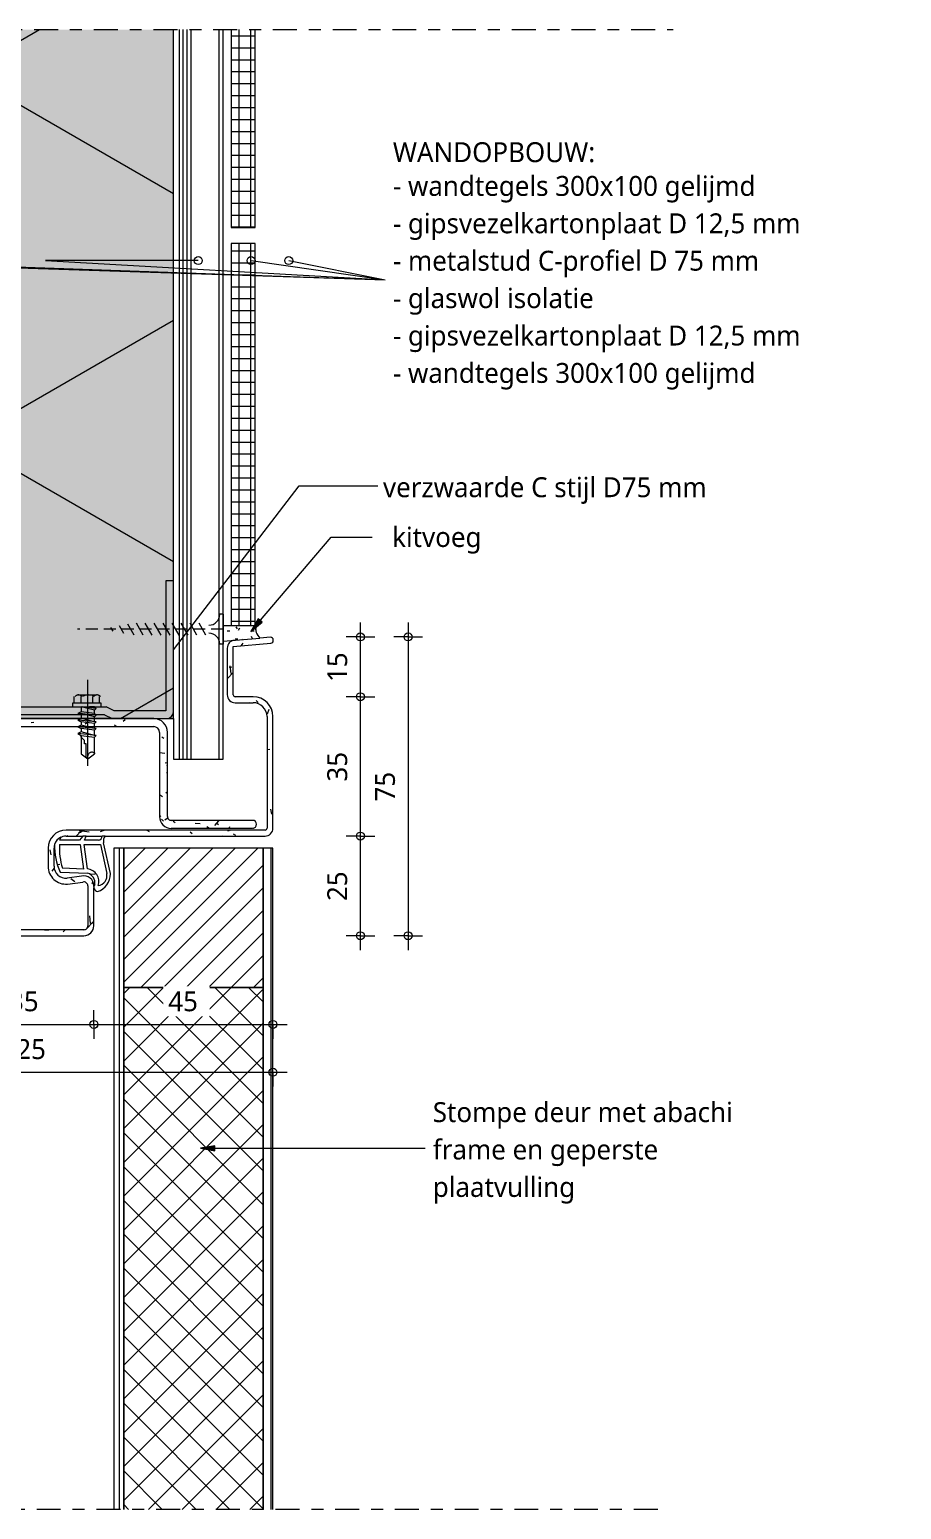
# Model space of a CAD drawing. Header units: millimetres. Extents: x 32900 to 38291, y -18988 to 4133.
# Drawn here: x 37456.4 to 37675.4, y 1025 to 1396.6 of the extents above; entities that cross this region are included whole.
import ezdxf

# ---------------------------------------------------------------- set-up
doc = ezdxf.new("R2010")
doc.units = ezdxf.units.MM
doc.linetypes.add('MV_center', pattern=[15, 6, -3, 3, -3])
doc.linetypes.add('MV_hidden_2', pattern=[4.5, 3, -1.5])
for name, color, linetype, lineweight in [('A-ANNO-DIMS', 211, 'Continuous', 13), ('A-ANNO-DIMS-2', 211, 'Continuous', 13), ('A-ANNO-IDEN', 131, 'Continuous', 18), ('A-ANNO-NOTE', 131, 'Continuous', 18), ('A-DETL', 90, 'Continuous', 13), ('A-DETL-GENF', 92, 'Continuous', 18), ('A-DETL-THIN', 151, 'Continuous', 18), ('G-ANNO-TEXT', 231, 'Continuous', 13), ('STANDARD', 50, 'Continuous', 25)]:
    doc.layers.add(name, color=color, linetype=linetype, lineweight=lineweight)
doc.styles.add('Segoe UI', font='segoeui.ttf', dxfattribs={"height": 5})
doc.styles.add('Segoe UI_B', font='segoeui.ttf', dxfattribs={"height": 5})
doc.dimstyles.new('2_5_mm_3', dxfattribs={"dimscale": 304.8, "dimtxt": 5.23682, "dimasz": 0.006562, "dimexe": 0.011811, "dimexo": 0.0625, "dimgap": 0.005906, "dimtad": 1, "dimdec": 0, "dimzin": 0, "dimdsep": 46, "dimtxsty": 'Segoe UI', "dimblk1": 'DOTBLANK', "dimblk2": 'DOTBLANK', "dimsah": 1, "dimcen": 0.09, "dimdle": 0.011811, "dimazin": 0, "dimtfac": 1, "dimtdec": 4, "dimtix": 1, "dimtmove": 0, "dimatfit": 3, "dimfxl": 0.011811, "dimfxlon": 1, "dimtvp": 1, "dimtfill": 1, "dimtolj": 1, "dimtzin": 0, "dimarcsym": 2})
pattern_1 = [(140, (1233.546, -37506.028), (1.2751645, 14.5753163), [1.524, -16.764]), (85, (1233.546, -37506.028), (-15.284905, -2.819562), [1.219, -13.411]), (190.451, (1233.652, -37504.813), (-14.0098403, 11.7557137), [1.295, -14.247]), (136.184, (1229.482, -37506.028), (3.363918, 21.686151), [2.286, -25.146]), (186.636, (1229.762, -37504.22), (-19.79433, 18.99178), [1.943, -21.371]), (81.184, (1229.482, -37506.028), (-19.794098, 18.992058), [1.829, -20.117]), (111, (1230.498, -37503.996), (8.1815376, 12.129647), [1.524, -16.764]), (56, (1230.498, -37503.996), (-14.7354297, 4.944224), [1.219, -13.411]), (161.451, (1231.18, -37502.985), (-6.5539993, 17.073884), [1.295, -14.247]), (127.5, (1233.546, -37506.028), (-6.7643278, 0.2472267), [0.67056, -12.578, 0.67056, -12.944, -13.462]), (127.5, (1233.546, -37506.028), (-6.7643278, 0.2472267), [-26.863, 0.67056, -12.791]), (97.5, (1233.546, -37506.028), (-8.0143116, 5.3456552), [0.67056, -7.092, 0.67056, -12.273, -5.131]), (97.5, (1233.546, -37506.028), (-8.0143116, 5.3456552), [-20.706, 0.67056, -4.46]), (57.5, (1233.546, -37510.559), (0.4581936, 10.8476471), [0.67056, -4.409, 0.67056, -15.179, -21.031]), (57.5, (1233.546, -37510.559), (0.4581936, 10.8476471), [-20.93, 0.67056, -20.361]), (47.5, (1233.546, -37512.591), (-2.0341877, 11.8507335), [0.67056, -5.933, 0.67056, -9.855, -14.935]), (47.5, (1233.546, -37512.591), (-2.0341877, 11.8507335), [-17.13, 0.67056, -14.265])]
pattern_2 = [(90, (0, 0), (-3.81, 2e-16), []), (90, (1.905, 0), (-3.81, 2e-16), [1.905, -0.9525])]

# ---------------------------------------------------------------- blocks, each defined once
blk = doc.blocks.new('42 isolatie - Type 1-3788546-Details ziekenhuis Utiliteitsgebouw')
at = {"layer": 'A-DETL-GENF'}
blk.add_hatch(color=256, dxfattribs=at).paths.add_polyline_path([(0.28, 5.39), (0.28, 0.8), (173.3, 0.8), (173.3, 75.8), (0.28, 75.8), (0.28, 5.77)])
at = {"layer": 'A-DETL-GENF', "lineweight": 13}
h = blk.add_hatch(dxfattribs=at)
h.set_pattern_fill('FP_4', color=256, style=0, pattern_type=2)
h.set_pattern_definition([(60, (0, 0), (-69.282, 40), []), (120, (0, 0), (-69.282, -40), [])])
h.paths.add_polyline_path([(0.28, 5.39), (0.28, 0.8), (173.3, 0.8), (173.3, 75.8), (0.28, 75.8), (0.28, 5.77)])
at = {"layer": 'A-DETL-GENF'}
for p, q in [((173.3, 75.8), (0.28, 75.8)), ((0.28, 75.8), (0.28, 70.83)), ((173.3, 75.8), (0.28, 75.8)), ((0.28, 75.8), (0.28, 70.83)), ((0.28, 70.83), (0.28, 5.77)), ((0.28, 5.77), (0.28, 0.8)), ((0.28, 5.77), (0.28, 0.8)), ((0.28, 0.8), (173.3, 0.8)), ((0.28, 0.8), (173.3, 0.8))]:
    blk.add_line(p, q, dxfattribs=at)
blk = doc.blocks.new('00 stalendeurprofiel - schroefje_dwg-4337371-Details ziekenhuis Utiliteitsgebouw')
at = {"layer": 'STANDARD', "color": 130, "lineweight": 5}
for p, q in [((6.15, 69.32), (4.46, 69.32)), ((6.15, 67.63), (4.46, 67.63)), ((7.42, 68.48), (7, 65.09)), ((7.85, 68.05), (7, 64.67)), ((8.69, 68.05), (8.27, 64.67)), ((9.12, 68.48), (8.69, 63.82)), ((9.54, 68.05), (8.69, 64.67)), ((10.81, 68.05), (9.96, 64.67)), ((10.81, 68.48), (10.39, 63.82)), ((11.23, 68.05), (10.81, 64.67)), ((12.5, 68.05), (11.66, 64.67)), ((12.5, 68.48), (12.08, 63.82)), ((12.93, 68.05), (12.5, 64.67)), ((14.2, 68.05), (13.35, 64.67)), ((14.2, 68.48), (13.77, 63.82)), ((21.82, 66.36), (0.23, 66.36)), ((6.15, 64.67), (4.46, 64.67)), ((6.15, 62.97), (4.46, 62.97))]:
    blk.add_line(p, q, dxfattribs=at)
at = {"layer": 'STANDARD', "color": 130, "lineweight": 5, "flags": 128}
for points in [[(4.04, 63.82), (4.04, 66.36), (4.04, 68.48)], [(4.48, 69.52), (4.39, 69.44), (4.3, 69.35), (4.23, 69.25), (4.17, 69.15), (4.12, 69.04), (4.09, 68.92), (4.06, 68.8), (4.06, 68.67), (4.06, 68.55), (4.09, 68.43), (4.12, 68.31), (4.17, 68.2), (4.23, 68.1), (4.3, 68), (4.39, 67.91), (4.48, 67.83)], [(4.43, 68.05), (4.27, 67.69), (4.15, 67.32), (4.08, 66.94), (4.06, 66.56), (4.08, 66.17), (4.15, 65.79), (4.27, 65.42), (4.43, 65.06)], [(7, 64.24), (7, 64.67), (8.27, 64.67), (8.69, 63.82), (8.69, 64.67), (9.96, 64.67), (10.39, 63.82), (10.81, 64.67), (11.66, 64.67), (12.08, 63.82), (12.5, 64.67), (13.35, 64.67), (13.77, 63.82), (14.2, 64.67), (18.85, 64.67), (20.12, 66.36), (18.85, 68.05), (14.62, 68.05), (14.2, 68.48), (14.2, 68.05), (12.93, 68.05), (12.5, 68.48), (12.5, 68.05), (11.23, 68.05), (10.81, 68.48), (10.81, 68.05), (9.54, 68.05), (9.12, 68.48), (8.69, 68.05), (7.85, 68.05), (7.42, 68.48), (7, 68.05), (7, 66.78)], [(20.12, 66.36), (19.7, 65.94), (19.28, 65.94), (18.85, 65.94), (18.43, 65.94), (18.01, 65.94), (17.58, 65.94), (17.16, 65.94), (16.74, 65.94), (16.31, 65.94), (16.31, 65.51), (15.89, 65.51), (15.47, 65.51), (15.04, 65.09), (14.62, 64.67), (14.2, 64.67), (14.62, 68.05)], [(18.82, 68.21), (18.71, 68.1), (18.62, 67.98), (18.55, 67.85), (18.5, 67.72), (18.46, 67.57), (18.45, 67.42), (18.46, 67.27), (18.49, 67.12), (18.54, 66.98), (18.61, 66.85), (18.69, 66.73), (18.8, 66.62), (18.91, 66.53), (19.04, 66.45), (19.18, 66.4), (19.33, 66.36)], [(4.48, 64.86), (4.39, 64.78), (4.3, 64.69), (4.23, 64.6), (4.17, 64.49), (4.12, 64.38), (4.09, 64.26), (4.06, 64.14), (4.06, 64.02), (4.06, 63.89), (4.09, 63.77), (4.12, 63.66), (4.17, 63.54), (4.23, 63.44), (4.3, 63.34), (4.39, 63.25), (4.48, 63.17)]]:
    blk.add_lwpolyline(points, dxfattribs=at)
blk.add_lwpolyline([(6.15, 62.55), (7, 62.55), (7, 69.75), (6.15, 69.75)], close=True, dxfattribs=at)
blk = doc.blocks.new('00 stalendeurprofiel - 00_DI_stalendeurprofiel-V33-Details ziekenhuis Utiliteitsgebouw')
at = {"layer": 'A-DETL-GENF', "lineweight": 13}
h = blk.add_hatch(dxfattribs=at)
h.set_pattern_fill('FP_34', color=256, style=0, pattern_type=2)
h.set_pattern_definition(pattern_1)
h.paths.add_polyline_path([(64.5, -66.51), (64.5, -36), (64.42, -35.35), (64.17, -34.75), (63.77, -34.23), (63.25, -33.83), (62.65, -33.59), (62, -33.5), (51.9, -33.51), (51.36, -33.58), (50.76, -33.83), (50.25, -34.22), (49.85, -34.72), (49.6, -35.31), (49.5, -35.95), (49.57, -36.59), (50.05, -40.24), (50.02, -40.95), (49.84, -41.63), (49.49, -42.25), (49.01, -42.77), (48.43, -43.17), (47.76, -43.42), (47.06, -43.5), (42.5, -43.5), (41.72, -43.4), (40.93, -43.04), (40.54, -42.77), (40.12, -42.33), (39.83, -41.82), (39.6, -41.28), (39.5, -40.5), (39.5, 9.5), (39.43, 10.02), (39.23, 10.5), (38.91, 10.91), (38.5, 11.23), (38.02, 11.43), (37.5, 11.5), (9.5, 11.5), (8.21, 11.33), (7, 10.83), (5.96, 10.04), (5.17, 9), (4.67, 7.79), (4.5, 6.5), (4.48, 1.87), (4.4, 1.71), (4.35, 1.65), (4.25, 1.57), (4.13, 1.52), (4, 1.5), (-8.15, 1.5), (-8.95, 10.99), (-9.01, 11.16), (-9.1, 11.32), (-9.24, 11.45), (-9.4, 11.54), (-9.57, 11.58), (-9.76, 11.59), (-9.94, 11.55), (-10.1, 11.47), (-10.24, 11.35), (-10.34, 11.2), (-10.41, 11.03), (-10.43, 10.85), (-9.68, 1.8), (-9.57, 1.32), (-9.35, 0.89), (-9.03, 0.52), (-8.63, 0.24), (-8.18, 0.06), (-7.69, 0), (4, 0), (4.52, 0.07), (5, 0.27), (5.41, 0.59), (5.73, 1), (5.93, 1.48), (6, 2), (6, 6.5), (6.12, 7.41), (6.47, 8.25), (7.03, 8.97), (7.75, 9.53), (8.59, 9.88), (9.5, 10), (37.63, 9.98), (37.75, 9.93), (37.85, 9.85), (37.93, 9.75), (37.98, 9.63), (38, 9.5), (38, -40.5), (38.15, -41.66), (38.6, -42.75), (39.32, -43.68), (40.25, -44.4), (41.34, -44.85), (42.5, -45), (47.06, -45), (48.11, -44.87), (49.11, -44.51), (49.99, -43.92), (50.7, -43.14), (51.22, -42.21), (51.5, -41.19), (51.54, -40.13), (51, -36.06), (51.02, -35.83), (51.08, -35.6), (51.2, -35.4), (51.36, -35.23), (51.55, -35.11), (51.77, -35.03), (52.17, -35), (62, -35), (62.26, -35.03), (62.5, -35.13), (62.71, -35.29), (62.86, -35.5), (62.96, -35.74), (63, -36), (62.98, -66.64), (62.93, -66.76), (62.85, -66.86), (62.75, -66.94), (62.63, -66.99), (62.5, -67), (39.99, -67), (39.55, -67.05), (39.13, -67.2), (38.76, -67.43), (38.44, -67.73), (38.2, -68.1), (38.04, -68.51), (38.02, -111.62), (37.97, -111.75), (37.89, -111.86), (37.78, -111.94), (37.66, -111.99), (37.52, -112.01), (9.5, -112.01), (8.6, -111.89), (7.75, -111.54), (7.02, -110.98), (6.47, -110.26), (6.12, -109.41), (6, -108.51), (6, -104), (5.93, -103.48), (5.73, -103), (5.41, -102.59), (5, -102.27), (4.52, -102.07), (4, -102), (-7.69, -102), (-8.18, -102.06), (-8.63, -102.24), (-9.03, -102.52), (-9.35, -102.89), (-9.57, -103.32), (-9.68, -103.8), (-10.43, -112.85), (-10.41, -113.03), (-10.34, -113.2), (-10.24, -113.35), (-10.1, -113.47), (-9.94, -113.55), (-9.76, -113.59), (-9.57, -113.58), (-9.4, -113.54), (-9.24, -113.45), (-9.1, -113.32), (-9.01, -113.16), (-8.95, -112.99), (-8.15, -103.5), (4.13, -103.52), (4.25, -103.57), (4.4, -103.71), (4.43, -103.75), (4.48, -103.87), (4.5, -104), (4.5, -108.5), (4.67, -109.79), (5.17, -111), (5.96, -112.04), (7, -112.83), (8.21, -113.33), (9.5, -113.5), (37.5, -113.5), (38.02, -113.43), (38.5, -113.23), (38.91, -112.91), (39.23, -112.5), (39.43, -112.02), (39.5, -111.5), (39.5, -68.51), (62.5, -68.51), (63.02, -68.44), (63.5, -68.24), (63.91, -67.93), (64.23, -67.51), (64.43, -67.03)])
h = blk.add_hatch(dxfattribs=at)
h.set_pattern_fill('FP_34', color=256, style=0, pattern_type=2)
h.set_pattern_definition(pattern_1)
h.paths.add_polyline_path([(37.54, -1.2), (37.54, 6.36), (37.51, 6.62), (37.41, 6.86), (37.25, 7.07), (37.04, 7.23), (36.8, 7.33), (36.54, 7.36), (36.29, 7.33), (36.04, 7.23), (35.84, 7.07), (35.68, 6.86), (35.58, 6.62), (35.54, 6.36), (35.54, -14.05), (35.51, -14.3), (35.42, -14.53), (35.27, -14.72), (35.07, -14.87), (34.84, -14.97), (34.6, -15), (13.47, -15), (12.57, -15.12), (11.74, -15.47), (11.02, -16.02), (10.47, -16.74), (10.12, -17.57), (10, -18.47), (10, -83.53), (10.12, -84.43), (10.47, -85.26), (11.02, -85.98), (11.74, -86.53), (12.57, -86.88), (13.47, -87), (34.6, -87), (34.84, -87.03), (35.07, -87.13), (35.27, -87.28), (35.42, -87.47), (35.51, -87.7), (35.54, -87.95), (35.54, -108.36), (35.58, -108.62), (35.68, -108.86), (35.84, -109.07), (36.04, -109.23), (36.29, -109.33), (36.54, -109.36), (36.8, -109.33), (37.04, -109.23), (37.25, -109.07), (37.41, -108.86), (37.51, -108.62), (37.54, -108.36), (37.54, -87.95), (37.44, -87.18), (37.15, -86.47), (36.68, -85.86), (36.07, -85.39), (35.36, -85.1), (34.6, -85), (13.47, -85), (13.09, -84.95), (12.74, -84.8), (12.43, -84.57), (12.2, -84.26), (12.05, -83.91), (12, -83.53), (12, -18.47), (12.05, -18.09), (12.2, -17.74), (12.43, -17.43), (12.74, -17.2), (13.09, -17.05), (13.47, -17), (34.6, -17), (35.36, -16.9), (36.07, -16.61), (36.68, -16.14), (37.15, -15.53), (37.44, -14.82), (37.54, -14.05)])
h = blk.add_hatch(dxfattribs=at)
h.set_pattern_fill('FP_34', color=256, style=0, pattern_type=2)
h.set_pattern_definition(pattern_1)
h.paths.add_polyline_path([(53.41, -32.57), (52.92, -31.5), (52.17, -30.58), (51.21, -29.89), (50.11, -29.47), (48.93, -29.35), (41.19, -31.08), (40.74, -31.11), (40.3, -31.05), (39.88, -30.9), (39.5, -30.66), (39.5, -31.45), (39.75, -31.47), (40, -31.55), (40.21, -31.68), (40.38, -31.87), (40.5, -32.1), (40.56, -32.34), (40.56, -35.89), (39.5, -35.46), (39.5, -36.28), (40.56, -37.08), (40.56, -42.05), (39.81, -41.82), (40.12, -42.33), (40.54, -42.77), (41.03, -43.12), (41.59, -43.36), (43.38, -43.32), (45.14, -43.08), (46.85, -42.64), (48.52, -41.99), (48.84, -35.04), (49.08, -34.48), (49.44, -34), (49.91, -33.61), (50.46, -33.35), (51.05, -33.23), (51.66, -33.25), (51.9, -33.39), (52.17, -33.47), (52.45, -33.47), (52.73, -33.41), (52.97, -33.27), (53.18, -33.08), (53.33, -32.84)])
h.paths.add_polyline_path([(51.9, -32.38), (51.1, -32.24), (50.29, -32.3), (49.53, -32.55), (48.85, -32.99), (48.3, -33.59), (47.92, -34.3), (47.73, -35.09), (41.61, -35.93), (41.61, -31.87), (48.92, -30.28), (49.51, -30.22), (50.08, -30.31), (50.63, -30.52), (51.1, -30.86), (51.49, -31.3), (51.76, -31.82)])
h.paths.add_polyline_path([(47.76, -36.09), (47.56, -41.37), (44.62, -42.03), (41.61, -42.1), (41.61, -36.94)])
at = {"layer": 'A-DETL-GENF'}
for p, q in [((37.5, 11.5), (9.5, 11.5)), ((-10.43, 10.85), (-10.21, 8.17)), ((-8.15, 1.5), (-8.95, 10.99)), ((9.5, 10), (37.5, 10)), ((38, 9.5), (38, -40.5)), ((39.5, -30.66), (39.5, 9.5)), ((4.5, 6.5), (4.5, 2)), ((6, 2), (6, 6.5)), ((35.54, 6.36), (35.54, -14.05)), ((37.54, -14.05), (37.54, 6.36)), ((4, 1.5), (-8.15, 1.5)), ((-7.69, 0), (4, 0)), ((10, -18.47), (10, -83.53)), ((12, -83.53), (12, -18.47)), ((34.6, -15), (13.47, -15)), ((13.47, -17), (34.6, -17)), ((48.93, -29.35), (41.19, -31.08)), ((39.5, -30.66), (39.5, -31.45)), ((39.5, -35.46), (39.5, -31.45)), ((40.56, -32.34), (40.56, -35.89)), ((41.61, -31.87), (48.92, -30.28)), ((41.61, -35.93), (41.61, -31.87)), ((40.56, -35.89), (39.5, -35.46)), ((39.5, -35.46), (39.5, -36.28)), ((39.5, -40.5), (39.5, -36.28)), ((39.5, -36.28), (40.56, -37.08)), ((40.56, -37.08), (40.56, -42.05)), ((47.73, -35.09), (41.61, -35.93)), ((41.61, -36.94), (47.76, -36.09)), ((41.61, -42.1), (41.61, -36.94)), ((47.76, -36.09), (47.56, -41.37)), ((48.52, -41.99), (48.84, -35.04)), ((49.57, -36.59), (50.05, -40.24)), ((51.54, -40.13), (51.04, -36.29)), ((52.17, -33.5), (52, -33.5)), ((52, -35), (62, -35)), ((62, -33.5), (52.45, -33.5)), ((63, -36), (63, -66.51)), ((64.5, -66.51), (64.5, -36)), ((40.56, -42.05), (39.81, -41.82)), ((47.06, -43.5), (42.5, -43.5)), ((42.5, -45), (47.06, -45)), ((38.04, -68.51), (38.04, -111.49)), ((39.5, -111.5), (39.5, -68.51)), ((39.5, -68.51), (62.5, -68.51)), ((62.5, -67), (39.99, -67)), ((34.6, -85), (13.47, -85)), ((13.47, -87), (34.6, -87)), ((35.54, -87.95), (35.54, -108.36)), ((37.54, -108.36), (37.54, -87.95)), ((-8.95, -112.99), (-8.15, -103.5)), ((-8.15, -103.5), (4, -103.5)), ((4, -102), (-7.69, -102)), ((4.5, -104), (4.5, -108.5)), ((6, -108.51), (6, -104)), ((-10.21, -110.17), (-10.43, -112.85)), ((37.52, -112.01), (9.5, -112.01)), ((9.5, -113.5), (37.5, -113.5))]:
    blk.add_line(p, q, dxfattribs=at)
for centre, radius, start, end in [((-9.68, 10.84), 0.75, 11.2589, 179.7204), ((9.5, 6.5), 5, 90, 180), ((37.5, 9.5), 2, 0, 90), ((9.5, 6.5), 3.5, 90, 180), ((37.5, 9.5), 0.5, 360, 90), ((36.54, 6.36), 1, 0, 180), ((-7.69, 2), 2, 185.7314, 270), ((4, 2), 0.5, 270, 360), ((4, 2), 2, 270, 0), ((34.6, -14.05), 2.95, 270, 0), ((34.6, -14.05), 0.947, 270, 0), ((13.47, -18.47), 3.47, 90, 180), ((13.47, -18.47), 1.47, 90, 180), ((49.05, -33.91), 4.57, 17.0704, 91.4697), ((40.82, -28.93), 2.18, 232.5997, 279.7654), ((39.57, -32.44), 0.992, 5.8031, 94.1969), ((50.92, -35.45), 3.21, 72.4019, 173.5664), ((51.27, -35.75), 2.53, 81.2859, 163.7536), ((49.45, -32.69), 2.47, 7.0881, 102.2601), ((52.34, -32.39), 1.09, 231.7899, 350.1606), ((52, -36), 2.5, 90, 193.7056), ((52, -36), 1, 90, 196.6258), ((62, -36), 2.5, 0, 90), ((62, -36), 0.999, 360, 90), ((42.5, -40.5), 4.5, 180, 270), ((42.5, -40.5), 3, 180, 210), ((47.06, -40.5), 4.5, 270, 4.7685), ((47.06, -40.5), 3, 270, 5), ((42.5, -40.5), 3, 206.0813, 252.3309), ((42.5, -40.5), 3, 225, 228.8941), ((42.5, -40.5), 3, 240, 240.7252), ((42.5, -40.5), 3, 252.2199, 270), ((42.18, -28.1), 15.27, 267.7703, 294.5245), ((42.74, -26.89), 15.26, 265.7512, 288.4014), ((62.5, -66.51), 0.497, 270, 0), ((62.5, -66.51), 2, 270, 0), ((39.99, -69.02), 2.01, 90, 165.5225), ((13.47, -83.53), 3.47, 180, 270), ((13.47, -83.53), 1.47, 180, 270), ((34.6, -87.95), 2.95, 360, 90), ((34.6, -87.95), 0.947, 0, 90), ((-7.69, -104), 2, 90, 174.284), ((4, -104), 2, 360, 90), ((4, -104), 0.5, 0, 90), ((9.5, -108.5), 5, 180, 270), ((9.5, -108.51), 3.51, 180, 270), ((36.54, -108.36), 1, 180, 360), ((-9.68, -112.84), 0.75, 180.2796, 348.7411), ((37.5, -111.5), 2, 270, 360), ((37.52, -111.49), 0.521, 270, 360)]:
    blk.add_arc(centre, radius, start, end, dxfattribs=at)
blk.add_blockref('00 stalendeurprofiel - schroefje_dwg-4337371-Details ziekenhuis Utiliteitsgebouw', (0, -101.38))
at = {"extrusion": (0, 0, -1), "zscale": -1, "rotation": 180}
blk.add_blockref('00 stalendeurprofiel - schroefje_dwg-4337371-Details ziekenhuis Utiliteitsgebouw', (0, 0), dxfattribs=at)
blk = doc.blocks.new('00 msprofiel - 75-V6-Details ziekenhuis Utiliteitsgebouw')
at = {"layer": 'A-DETL-GENF'}
for p, q in [((1.72, 37.5), (34.63, 37.5)), ((34.63, 37.5), (34.63, 35.54)), ((0, 22.1), (0, 35.78)), ((34.63, 35.54), (1.96, 35.54)), ((1.96, 35.54), (1.96, 22.56)), ((1.96, 22.56), (2.95, 20.6)), ((0.98, 20.13), (0, 22.1)), ((0.98, -20.13), (0.98, 20.13)), ((2.95, 20.6), (2.95, -20.6)), ((0.98, -20.13), (0, -22.1)), ((0, -22.1), (0, -35.78)), ((1.96, -22.56), (2.95, -20.6)), ((1.96, -35.54), (1.96, -22.56)), ((34.63, -35.54), (1.96, -35.54)), ((34.63, -37.5), (34.63, -35.54)), ((1.72, -37.5), (34.63, -37.5))]:
    blk.add_line(p, q, dxfattribs=at)
for centre, start, end in [((1.72, 35.78), 90, 180), ((1.72, -35.78), 180, 270)]:
    blk.add_arc(centre, 1.72, start, end, dxfattribs=at)
blk = doc.blocks.new('NLRS_00_DI_maskeer - Type 1-4234918-Details ziekenhuis Utiliteitsgebouw')
at = {"layer": 'A-DETL-GENF', "linetype": 'MV_center'}
blk.add_line((-100, 0), (205, 0), dxfattribs=at)
blk = doc.blocks.new('NLRS_00_DI_maskeer - Type 1-4234889-Details ziekenhuis Utiliteitsgebouw')
at = {"layer": 'A-DETL-GENF', "linetype": 'MV_center'}
blk.add_line((225.5, 0), (-100, 0), dxfattribs=at)
blk = doc.blocks.new('DIMBLOCK644-Details ziekenhuis Utiliteitsgebouw')
at = {"layer": 'A-ANNO-DIMS-2'}
for p, q in [((37437.51, 1146.75), (37437.51, 1150.35)), ((37472.53, 1146.75), (37472.53, 1150.35)), ((37437.51, 1146.75), (37472.53, 1146.75)), ((37437.51, 1146.75), (37437.51, 1143.15)), ((37472.53, 1146.75), (37472.53, 1143.15))]:
    blk.add_line(p, q, dxfattribs=at)
for centre in [(37437.51, 1146.75), (37472.53, 1146.75)]:
    blk.add_circle(centre, 1, dxfattribs=at)
at = {"layer": 'A-ANNO-DIMS-2', "color": 0, "insert": (37451.21, 1155.07), "char_height": 5, "width": 9.1406, "attachment_point": 1, "line_spacing_factor": 1.142579, "style": 'Segoe UI', "bg_fill": 3, "box_fill_scale": 1.25, "bg_fill_color": 9, "bg_fill_true_color": 13158600, "bg_fill_transparency": 0}
blk.add_mtext('35', dxfattribs=at)
blk = doc.blocks.new('_DotBlank')
at = {"color": 0, "linetype": 'ByBlock', "lineweight": -2}
blk.add_line((-0.5, 0), (-1, 0), dxfattribs=at)
blk.add_circle((0, 0), 0.5, dxfattribs=at)
blk = doc.blocks.new('DIMBLOCK645-Details ziekenhuis Utiliteitsgebouw')
at = {"layer": 'A-ANNO-DIMS-2'}
for p, q in [((37472.53, 1146.75), (37472.53, 1150.35)), ((37517.53, 1146.75), (37517.53, 1150.35)), ((37472.53, 1146.75), (37521.13, 1146.75)), ((37472.53, 1146.75), (37472.53, 1143.15)), ((37517.53, 1146.75), (37517.53, 1143.15))]:
    blk.add_line(p, q, dxfattribs=at)
for centre in [(37472.53, 1146.75), (37517.53, 1146.75)]:
    blk.add_circle(centre, 1, dxfattribs=at)
at = {"layer": 'A-ANNO-DIMS-2', "color": 0, "insert": (37491.22, 1155.07), "char_height": 5, "width": 9.1406, "attachment_point": 1, "line_spacing_factor": 1.142579, "style": 'Segoe UI', "bg_fill": 3, "box_fill_scale": 1.25, "bg_fill_color": 9, "bg_fill_true_color": 13158600, "bg_fill_transparency": 0}
blk.add_mtext('45', dxfattribs=at)
blk = doc.blocks.new('DIMBLOCK646-Details ziekenhuis Utiliteitsgebouw')
at = {"layer": 'A-ANNO-DIMS-2'}
for p, q in [((37539.48, 1194.05), (37535.88, 1194.05)), ((37539.48, 1165.45), (37539.48, 1194.05)), ((37539.48, 1194.05), (37543.08, 1194.05)), ((37539.48, 1169.05), (37535.88, 1169.05)), ((37539.48, 1169.05), (37543.08, 1169.05))]:
    blk.add_line(p, q, dxfattribs=at)
for centre in [(37539.48, 1194.05), (37539.48, 1169.05)]:
    blk.add_circle(centre, 1, dxfattribs=at)
at = {"layer": 'A-ANNO-DIMS-2', "color": 0, "insert": (37531.16, 1177.74), "char_height": 5, "width": 9.1406, "attachment_point": 1, "rotation": 90, "line_spacing_factor": 1.142579, "style": 'Segoe UI', "bg_fill": 3, "box_fill_scale": 1.25, "bg_fill_color": 9, "bg_fill_true_color": 13158600, "bg_fill_transparency": 0}
blk.add_mtext('25', dxfattribs=at)
blk = doc.blocks.new('DIMBLOCK647-Details ziekenhuis Utiliteitsgebouw')
at = {"layer": 'A-ANNO-DIMS-2'}
for p, q in [((37539.48, 1229.05), (37535.88, 1229.05)), ((37539.48, 1194.05), (37539.48, 1229.05)), ((37539.48, 1229.05), (37543.08, 1229.05)), ((37539.48, 1194.05), (37535.88, 1194.05)), ((37539.48, 1194.05), (37543.08, 1194.05))]:
    blk.add_line(p, q, dxfattribs=at)
for centre in [(37539.48, 1229.05), (37539.48, 1194.05)]:
    blk.add_circle(centre, 1, dxfattribs=at)
at = {"layer": 'A-ANNO-DIMS-2', "color": 0, "insert": (37531.16, 1207.74), "char_height": 5, "width": 9.1406, "attachment_point": 1, "rotation": 90, "line_spacing_factor": 1.142579, "style": 'Segoe UI', "bg_fill": 3, "box_fill_scale": 1.25, "bg_fill_color": 9, "bg_fill_true_color": 13158600, "bg_fill_transparency": 0}
blk.add_mtext('35', dxfattribs=at)
blk = doc.blocks.new('DIMBLOCK648-Details ziekenhuis Utiliteitsgebouw')
at = {"layer": 'A-ANNO-DIMS-2'}
for p, q in [((37539.48, 1229.05), (37539.48, 1247.65)), ((37539.48, 1244.05), (37535.88, 1244.05)), ((37539.48, 1244.05), (37543.08, 1244.05)), ((37539.48, 1229.05), (37535.88, 1229.05)), ((37539.48, 1229.05), (37543.08, 1229.05))]:
    blk.add_line(p, q, dxfattribs=at)
for centre in [(37539.48, 1244.05), (37539.48, 1229.05)]:
    blk.add_circle(centre, 1, dxfattribs=at)
at = {"layer": 'A-ANNO-DIMS-2', "color": 0, "insert": (37531.16, 1232.74), "char_height": 5, "width": 9.1406, "attachment_point": 1, "rotation": 90, "line_spacing_factor": 1.142579, "style": 'Segoe UI', "bg_fill": 3, "box_fill_scale": 1.25, "bg_fill_color": 9, "bg_fill_true_color": 13158600, "bg_fill_transparency": 0}
blk.add_mtext('15', dxfattribs=at)
blk = doc.blocks.new('DIMBLOCK649-Details ziekenhuis Utiliteitsgebouw')
at = {"layer": 'A-ANNO-DIMS-2'}
for p, q in [((37392.53, 1134.75), (37392.53, 1138.35)), ((37517.53, 1134.75), (37517.53, 1138.35)), ((37388.93, 1134.75), (37521.13, 1134.75)), ((37392.53, 1134.75), (37392.53, 1131.15)), ((37517.53, 1134.75), (37517.53, 1131.15))]:
    blk.add_line(p, q, dxfattribs=at)
for centre in [(37392.53, 1134.75), (37517.53, 1134.75)]:
    blk.add_circle(centre, 1, dxfattribs=at)
at = {"layer": 'A-ANNO-DIMS-2', "color": 0, "insert": (37449.31, 1143.07), "char_height": 5, "width": 13.7109, "attachment_point": 1, "line_spacing_factor": 1.142579, "style": 'Segoe UI', "bg_fill": 3, "box_fill_scale": 1.25, "bg_fill_color": 9, "bg_fill_true_color": 13158600, "bg_fill_transparency": 0}
blk.add_mtext('125', dxfattribs=at)
blk = doc.blocks.new('DIMBLOCK650-Details ziekenhuis Utiliteitsgebouw')
at = {"layer": 'A-ANNO-DIMS-2'}
for p, q in [((37551.48, 1247.65), (37551.48, 1165.45)), ((37551.48, 1244.05), (37547.88, 1244.05)), ((37551.48, 1244.05), (37555.08, 1244.05)), ((37551.48, 1169.05), (37547.88, 1169.05)), ((37551.48, 1169.05), (37555.08, 1169.05))]:
    blk.add_line(p, q, dxfattribs=at)
for centre in [(37551.48, 1244.05), (37551.48, 1169.05)]:
    blk.add_circle(centre, 1, dxfattribs=at)
at = {"layer": 'A-ANNO-DIMS-2', "color": 0, "insert": (37543.16, 1202.74), "char_height": 5, "width": 9.1406, "attachment_point": 1, "rotation": 90, "line_spacing_factor": 1.142579, "style": 'Segoe UI', "bg_fill": 3, "box_fill_scale": 1.25, "bg_fill_color": 9, "bg_fill_true_color": 13158600, "bg_fill_transparency": 0}
blk.add_mtext('75', dxfattribs=at)

msp = doc.modelspace()

# ---------------------------------------------------------------- hatches: boundary and pattern name
at = {"layer": 'A-ANNO-NOTE'}
msp.add_hatch(color=256, dxfattribs=at).paths.add_polyline_path([(37499.3, 1115.69), (37502.9, 1115.05), (37502.9, 1116.32)])
at = {"layer": 'A-DETL-GENF', "lineweight": 13}
h = msp.add_hatch(dxfattribs=at)
h.set_pattern_fill('FP_2', color=254, style=0, pattern_type=2)
h.set_pattern_definition([(90, (4, 0), (-10, 6e-16), []), (90, (5, 0), (-10, 6e-16), []), (90, (6, 0), (-10, 6e-16), []), (90, (7, 0), (-10, 6e-16), [])])
h.paths.add_polyline_path([(37505.03, 1213.38), (37505.03, 1396.56), (37492.53, 1396.56), (37492.53, 1213.38), (37504.83, 1213.38)])
h = msp.add_hatch(dxfattribs=at)
h.set_pattern_fill('FP_5', color=254, style=0, pattern_type=2)
h.set_pattern_definition([(0, (0, 0), (0, 3), []), (90, (0, 0), (-3, 2e-16), [])])
h.paths.add_polyline_path([(37507.03, 1246.85), (37513.03, 1246.85), (37513.03, 1342.85), (37507.03, 1342.85), (37507.03, 1328.56)])
h.paths.add_polyline_path([(37507.03, 1346.85), (37513.03, 1346.85), (37513.03, 1396.56), (37507.03, 1396.56)])
h = msp.add_hatch(dxfattribs=at)
h.set_pattern_fill('FP_6', color=254, style=0, pattern_type=2)
h.set_pattern_definition([(0, (0, 0), (8.128, 2.032), [0.67056, -5.425, 0.67056, -5.425, -32.512]), (0, (0, 0), (8.128, 2.032), [-12.192, 0.67056, -11.521, 0.67056, -5.425, -14.224]), (0, (0, 0), (8.128, 2.032), [-30.48, 0.67056, -3.393, 0.67056, -9.489]), (120, (3.048, 1.016), (-5.82376362, 6.02305448), [0.67056, -5.425, 0.67056, -5.425, -32.512]), (120, (3.048, 1.016), (-5.82376362, 6.02305448), [-12.192, 0.67056, -11.521, 0.67056, -5.425, -14.224]), (120, (3.048, 1.016), (-5.82376362, 6.02305448), [-30.48, 0.67056, -3.393, 0.67056, -9.489]), (240, (4.064, 5.08), (-2.30423638, -8.05505448), [0.67056, -5.425, 0.67056, -5.425, -32.512]), (240, (4.064, 5.08), (-2.30423638, -8.05505448), [-12.192, 0.67056, -11.521, 0.67056, -5.425, -14.224]), (240, (4.064, 5.08), (-2.30423638, -8.05505448), [-30.48, 0.67056, -3.393, 0.67056, -9.489])])
h.paths.add_polyline_path([(37505.03, 1242.99), (37514.2, 1243.76), (37513.56, 1244.68), (37513.16, 1245.73), (37513.03, 1246.85), (37505.03, 1246.85)])
h = msp.add_hatch(dxfattribs=at)
h.set_pattern_fill('FP_8', color=250, style=0, pattern_type=2)
h.set_pattern_definition(pattern_2)
h.paths.add_polyline_path([(37480.03, 1024.99), (37480.03, 1191.05), (37477.53, 1191.05), (37477.53, 1024.99)])
h = msp.add_hatch(dxfattribs=at)
h.set_pattern_fill('FP_7', color=254, style=0, pattern_type=2)
h.set_pattern_definition([(45, (0, 0), (-2.82842712, 2.82842712), [])])
h.paths.add_polyline_path([(37515.03, 1156.05), (37515.03, 1191.05), (37480.03, 1191.05), (37480.03, 1156.05), (37504.83, 1156.05)])
h = msp.add_hatch(dxfattribs=at)
h.set_pattern_fill('FP_8', color=250, style=0, pattern_type=2)
h.set_pattern_definition(pattern_2)
h.paths.add_polyline_path([(37517.53, 1024.99), (37517.53, 1191.05), (37515.03, 1191.05), (37515.03, 1024.99)])
h = msp.add_hatch(dxfattribs=at)
h.set_pattern_fill('FP_10', color=254, style=0, pattern_type=2)
h.set_pattern_definition([(45, (0, 0), (-4.2426407, 4.2426407), []), (135, (0, 0), (-4.2426407, -4.2426407), [])])
h.paths.add_polyline_path([(37480.03, 1024.99), (37515.03, 1024.99), (37515.03, 1156.05), (37480.03, 1156.05), (37480.03, 1129.73)])
at = {"layer": 'G-ANNO-TEXT'}
msp.add_hatch(color=7, dxfattribs=at).paths.add_polyline_path([(37511.96, 1245.46), (37514.78, 1247.79), (37513.81, 1248.62)])

# ---------------------------------------------------------------- linework, layer by layer
at = {"layer": 'A-ANNO-IDEN'}
for p, q in [((37492.53, 1240.86), (37524.13, 1282)), ((37524.13, 1282), (37544.38, 1282))]:
    msp.add_line(p, q, dxfattribs=at)
at = {"layer": 'A-ANNO-NOTE'}
for p, q in [((37396.87, 1338.55), (37545.75, 1333.71)), ((37410.38, 1338.55), (37545.75, 1333.71)), ((37460.34, 1338.55), (37545.75, 1333.71)), ((37498.76, 1338.55), (37460.34, 1338.55)), ((37512.03, 1338.55), (37545.75, 1333.71)), ((37521.49, 1338.55), (37545.75, 1333.71)), ((37502.9, 1116.32), (37499.3, 1115.69)), ((37499.3, 1115.69), (37502.9, 1115.05)), ((37499.3, 1115.69), (37555.77, 1115.69)), ((37502.9, 1115.05), (37502.9, 1116.32))]:
    msp.add_line(p, q, dxfattribs=at)
for centre in [(37498.76, 1338.55), (37512.03, 1338.55), (37521.49, 1338.55)]:
    msp.add_circle(centre, 1, dxfattribs=at)
at = {"layer": 'A-DETL'}
for p, q in [((37505.03, 1249.76), (37504.18, 1249.76)), ((37505.03, 1249.76), (37505.03, 1246.85)), ((37477.34, 1245.5), (37476.82, 1246.4)), ((37480.07, 1244.93), (37478.96, 1246.85)), ((37482.68, 1244.51), (37481.07, 1247.29)), ((37484.93, 1244.51), (37483.2, 1247.51)), ((37487.18, 1244.51), (37485.45, 1247.51)), ((37489.43, 1244.51), (37487.7, 1247.51)), ((37491.68, 1244.51), (37489.95, 1247.51)), ((37493.93, 1244.51), (37492.2, 1247.51)), ((37496.18, 1244.51), (37494.45, 1247.51)), ((37498.43, 1244.51), (37496.7, 1247.51)), ((37500.68, 1244.51), (37498.95, 1247.51)), ((37513.03, 1246.85), (37505.03, 1246.85)), ((37505.03, 1246.85), (37505.03, 1242.99)), ((37505.03, 1242.26), (37504.18, 1242.26)), ((37505.03, 1242.99), (37514.2, 1243.76)), ((37505.03, 1242.99), (37505.03, 1242.26))]:
    msp.add_line(p, q, dxfattribs=at)
at = {"layer": 'A-DETL', "linetype": 'MV_hidden_2'}
for p, q in [((37505.03, 1246.01), (37468.39, 1246.01)), ((37513.39, 1246.01), (37513.13, 1246.01))]:
    msp.add_line(p, q, dxfattribs=at)
at = {"layer": 'A-DETL'}
for centre, radius, start, end in [((37501.43, 1249.76), 2.75, 270, 0), ((37501.43, 1242.26), 2.75, 0, 90), ((37517.7, 1246.85), 4.67, 180.0159, 221.458)]:
    msp.add_arc(centre, radius, start, end, dxfattribs=at)
at = {"layer": 'A-DETL-THIN'}
for p, q in [((37505.03, 1246.85), (37505.03, 1396.56)), ((37507.03, 1396.56), (37507.03, 1346.85)), ((37513.03, 1346.85), (37513.03, 1396.56)), ((37507.03, 1346.85), (37513.03, 1346.85)), ((37513.03, 1342.85), (37507.03, 1342.85)), ((37507.03, 1342.85), (37507.03, 1246.85)), ((37513.03, 1246.85), (37513.03, 1342.85)), ((37505.03, 1213.38), (37505.03, 1242.99)), ((37492.53, 1223.55), (37492.53, 1213.38)), ((37492.53, 1213.38), (37505.03, 1213.38)), ((37480.03, 1191.05), (37477.53, 1191.05)), ((37477.53, 1191.05), (37477.53, 1024.99)), ((37515.03, 1191.05), (37480.03, 1191.05)), ((37480.03, 1191.05), (37480.03, 1156.05)), ((37480.03, 1024.99), (37480.03, 1191.05)), ((37515.03, 1156.05), (37515.03, 1191.05)), ((37515.03, 1191.05), (37515.03, 1024.99)), ((37517.53, 1191.05), (37515.03, 1191.05)), ((37517.53, 1024.99), (37517.53, 1191.05)), ((37480.03, 1156.05), (37515.03, 1156.05)), ((37515.03, 1156.05), (37480.03, 1156.05)), ((37480.03, 1156.05), (37480.03, 1024.99)), ((37515.03, 1024.99), (37515.03, 1156.05))]:
    msp.add_line(p, q, dxfattribs=at)
at = {"layer": 'G-ANNO-TEXT', "color": 250}
for p, q in [((37532.12, 1269.15), (37542.47, 1269.15)), ((37513.81, 1248.62), (37511.96, 1245.46)), ((37514.78, 1247.79), (37513.81, 1248.62)), ((37511.96, 1245.46), (37514.78, 1247.79))]:
    msp.add_line(p, q, dxfattribs=at)

# ---------------------------------------------------------------- block references
at = {"layer": 'A-DETL-GENF', "linetype": 'MV_center', "rotation": 180}
for name, p in [('NLRS_00_DI_maskeer - Type 1-4234889-Details ziekenhuis Utiliteitsgebouw', (37518.03, 1396.56)), ('NLRS_00_DI_maskeer - Type 1-4234918-Details ziekenhuis Utiliteitsgebouw', (37514.18, 1024.99))]:
    msp.add_blockref(name, p, dxfattribs=at)
at = {"layer": 'A-DETL-GENF'}
for name, p, rotation in [('42 isolatie - Type 1-3788546-Details ziekenhuis Utiliteitsgebouw', (37493.33, 1223.27), 89.99999999999984), ('00 msprofiel - 75-V6-Details ziekenhuis Utiliteitsgebouw', (37455.03, 1223.55), 89.99999999999991)]:
    msp.add_blockref(name, p, dxfattribs=dict(at, rotation=rotation))
at = {"layer": 'STANDARD', "color": 130, "lineweight": 5, "rotation": 269.9999999999997}
msp.add_blockref('00 stalendeurprofiel - 00_DI_stalendeurprofiel-V33-Details ziekenhuis Utiliteitsgebouw', (37506.03, 1233.55), dxfattribs=at)

# ---------------------------------------------------------------- texts
at = {"layer": 'A-ANNO-NOTE', "lineweight": 13, "char_height": 5, "attachment_point": 1, "style": 'Segoe UI', "bg_fill": 3, "box_fill_scale": 1.25, "bg_fill_color": 9, "bg_fill_true_color": 13158600, "bg_fill_transparency": 0}
for s, insert, width in [('- wandtegels 300x100 gelijmd', (37547.65, 1359.81), 113.0379), ('Stompe deur met abachi', (37557.68, 1127.24), 92.6751)]:
    msp.add_mtext(s, dxfattribs=dict(at, insert=insert, width=width))
at = {"layer": 'G-ANNO-TEXT', "color": 7, "insert": (37547.47, 1271.65), "char_height": 5, "width": 27.5781, "attachment_point": 1, "style": 'Segoe UI'}
msp.add_mtext('kitvoeg', dxfattribs=at)

# ---------------------------------------------------------------- dimensions: what is measured, and where the dimension line sits
at = {"layer": 'A-ANNO-DIMS'}
dim = msp.add_linear_dim(base=(37539.48, 1194.05), p1=(37535.88, 1169.05), p2=(37535.88, 1194.05), angle=90, dimstyle='2_5_mm_3', override={"dimpost": '<>', "dimfxl": 25.000688}, dxfattribs=at)
dim.commit()
dim.dimension.update_dxf_attribs({"geometry": 'DIMBLOCK646-Details ziekenhuis Utiliteitsgebouw', "text_midpoint": (37535.09, 1181.55)})
dim = msp.add_linear_dim(base=(37472.53, 1146.75), p1=(37437.51, 1150.35), p2=(37472.53, 1150.35), dimstyle='2_5_mm_3', override={"dimpost": '<>', "dimfxl": 35.01302}, dxfattribs=at)
dim.commit()
dim.dimension.update_dxf_attribs({"geometry": 'DIMBLOCK644-Details ziekenhuis Utiliteitsgebouw', "text_midpoint": (37455.02, 1151.13)})

# ---------------------------------------------------------------- next in the draw order: texts
at = {"layer": 'A-ANNO-IDEN', "lineweight": 13, "insert": (37545.16, 1284.15), "char_height": 5, "width": 99.8903, "attachment_point": 1, "style": 'Segoe UI', "bg_fill": 3, "box_fill_scale": 1.25, "bg_fill_color": 9, "bg_fill_true_color": 13158600, "bg_fill_transparency": 0}
msp.add_mtext('verzwaarde C stijl D75 mm', dxfattribs=at)
at = {"layer": 'A-ANNO-NOTE', "lineweight": 13, "char_height": 5, "attachment_point": 1, "bg_fill": 3, "box_fill_scale": 1.25, "bg_fill_color": 9, "bg_fill_true_color": 13158600, "bg_fill_transparency": 0}
for s, insert, width, style in [('WANDOPBOUW:', (37547.65, 1368.28), 67.8228, 'Segoe UI_B'), ('- gipsvezelkartonplaat D 12,5 mm', (37547.65, 1350.42), 126.5063, 'Segoe UI'), ('frame en geperste', (37557.68, 1117.85), 68.6245, 'Segoe UI')]:
    msp.add_mtext(s, dxfattribs=dict(at, insert=insert, width=width, style=style))

# ---------------------------------------------------------------- next in the draw order: dimensions: what is measured, and where the dimension line sits
at = {"layer": 'A-ANNO-DIMS'}
dim = msp.add_linear_dim(base=(37539.48, 1229.05), p1=(37535.88, 1194.05), p2=(37535.88, 1229.05), angle=90, dimstyle='2_5_mm_3', override={"dimpost": '<>', "dimfxl": 35}, dxfattribs=at)
dim.commit()
dim.dimension.update_dxf_attribs({"geometry": 'DIMBLOCK647-Details ziekenhuis Utiliteitsgebouw', "text_midpoint": (37535.09, 1211.55)})
dim = msp.add_linear_dim(base=(37517.53, 1146.75), p1=(37472.53, 1150.35), p2=(37517.53, 1150.35), dimstyle='2_5_mm_3', override={"dimpost": '<>', "dimfxl": 44.99981}, dxfattribs=at)
dim.commit()
dim.dimension.update_dxf_attribs({"geometry": 'DIMBLOCK645-Details ziekenhuis Utiliteitsgebouw', "text_midpoint": (37495.03, 1151.09)})

# ---------------------------------------------------------------- next in the draw order: texts
at = {"layer": 'A-ANNO-NOTE', "lineweight": 13, "char_height": 5, "attachment_point": 1, "style": 'Segoe UI', "bg_fill": 3, "box_fill_scale": 1.25, "bg_fill_color": 9, "bg_fill_true_color": 13158600, "bg_fill_transparency": 0}
for s, insert, width in [('- metalstud C-profiel D 75 mm', (37547.65, 1341.03), 115.6033), ('plaatvulling', (37557.68, 1108.45), 43.4515)]:
    msp.add_mtext(s, dxfattribs=dict(at, insert=insert, width=width))

# ---------------------------------------------------------------- next in the draw order: dimensions: what is measured, and where the dimension line sits
at = {"layer": 'A-ANNO-DIMS'}
dim = msp.add_linear_dim(base=(37539.48, 1244.05), p1=(37535.88, 1229.05), p2=(37535.88, 1244.05), angle=90, dimstyle='2_5_mm_3', override={"dimpost": '<>', "dimfxl": 15}, dxfattribs=at)
dim.commit()
dim.dimension.update_dxf_attribs({"geometry": 'DIMBLOCK648-Details ziekenhuis Utiliteitsgebouw', "text_midpoint": (37535.08, 1236.55)})
dim = msp.add_linear_dim(base=(37517.53, 1134.75), p1=(37392.53, 1138.35), p2=(37517.53, 1138.35), dimstyle='2_5_mm_3', override={"dimpost": '<>', "dimfxl": 125}, dxfattribs=at)
dim.commit()
dim.dimension.update_dxf_attribs({"geometry": 'DIMBLOCK649-Details ziekenhuis Utiliteitsgebouw', "text_midpoint": (37455.03, 1139.15)})

# ---------------------------------------------------------------- next in the draw order: linework, layer by layer
at = {"layer": 'G-ANNO-TEXT', "color": 250}
msp.add_line((37511.96, 1245.46), (37532.12, 1269.15), dxfattribs=at)

# ---------------------------------------------------------------- next in the draw order: texts
at = {"layer": 'A-ANNO-NOTE', "lineweight": 13, "insert": (37547.65, 1331.63), "char_height": 5, "width": 62.692, "attachment_point": 1, "style": 'Segoe UI', "bg_fill": 3, "box_fill_scale": 1.25, "bg_fill_color": 9, "bg_fill_true_color": 13158600, "bg_fill_transparency": 0}
msp.add_mtext('- glaswol isolatie', dxfattribs=at)

# ---------------------------------------------------------------- next in the draw order: dimensions: what is measured, and where the dimension line sits
at = {"layer": 'A-ANNO-DIMS'}
dim = msp.add_linear_dim(base=(37551.48, 1169.05), p1=(37547.88, 1244.05), p2=(37547.88, 1169.05), angle=90, dimstyle='2_5_mm_3', override={"dimpost": '<>', "dimfxl": 75}, dxfattribs=at)
dim.commit()
dim.dimension.update_dxf_attribs({"geometry": 'DIMBLOCK650-Details ziekenhuis Utiliteitsgebouw', "text_midpoint": (37547.14, 1206.55)})

# ---------------------------------------------------------------- next in the draw order: texts
at = {"layer": 'A-ANNO-NOTE', "lineweight": 13, "insert": (37547.65, 1322.24), "char_height": 5, "width": 126.5063, "attachment_point": 1, "style": 'Segoe UI', "bg_fill": 3, "box_fill_scale": 1.25, "bg_fill_color": 9, "bg_fill_true_color": 13158600, "bg_fill_transparency": 0}
msp.add_mtext('- gipsvezelkartonplaat D 12,5 mm', dxfattribs=at)

# ---------------------------------------------------------------- next in the draw order: texts
at = {"layer": 'A-ANNO-NOTE', "lineweight": 13, "insert": (37547.65, 1312.85), "char_height": 5, "width": 113.0379, "attachment_point": 1, "style": 'Segoe UI', "bg_fill": 3, "box_fill_scale": 1.25, "bg_fill_color": 9, "bg_fill_true_color": 13158600, "bg_fill_transparency": 0}
msp.add_mtext('- wandtegels 300x100 gelijmd', dxfattribs=at)

doc.saveas('drawing.dxf')
